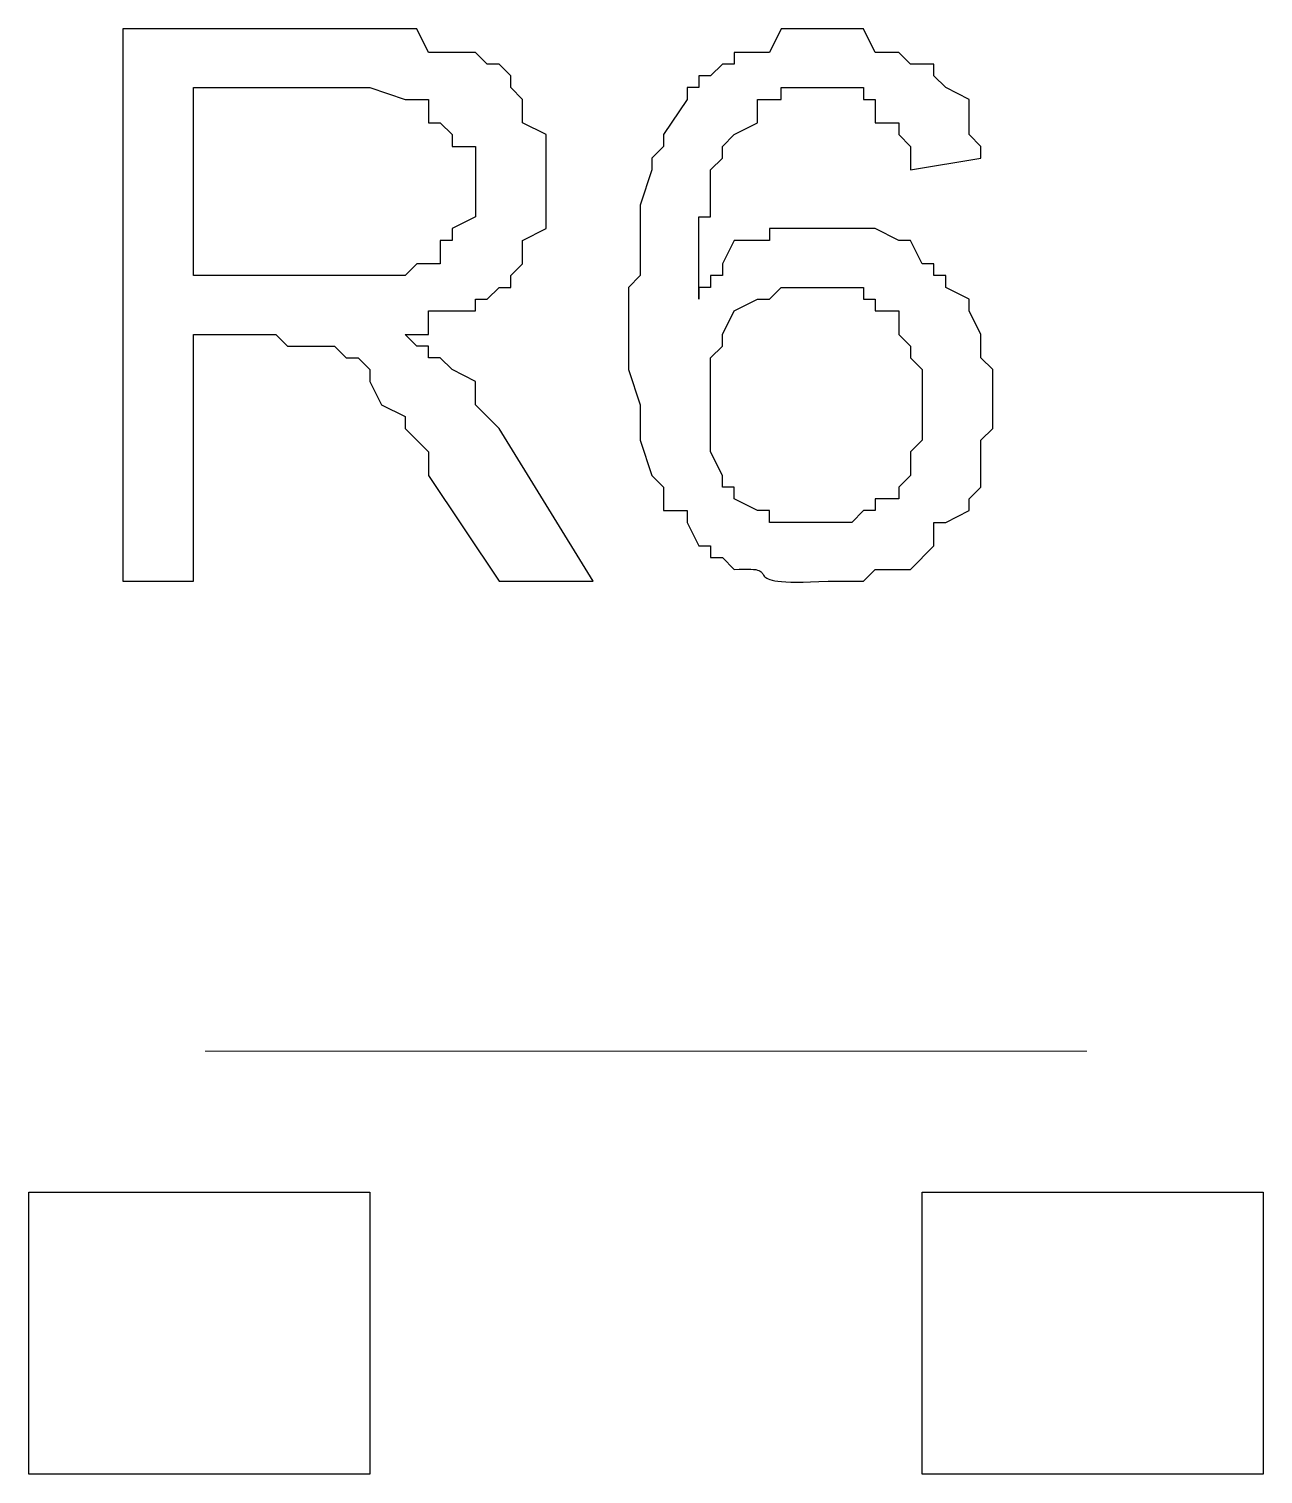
# Model space of a CAD drawing. Header units: millimetres. Extents: x -3 to 153, y 27 to 116.
# Drawn here: x 111.857 to 114.08, y 77.515 to 80.118 of the extents above; entities that cross this region are included whole.
import ezdxf

# ---------------------------------------------------------------- set-up
doc = ezdxf.new("R2010")
doc.units = ezdxf.units.MM
doc.header["$MEASUREMENT"] = 0
doc.layers.add('layer 1', color=7, linetype='Continuous')

msp = doc.modelspace()

# ---------------------------------------------------------------- linework, layer by layer
at = {"layer": 'layer 1', "color": 0}
for points, knots in [([(112.0265, 79.1234), (112.0265, 79.1234), (112.0265, 80.1182), (112.0265, 80.1182), (112.0265, 80.1182), (112.0265, 80.1182), (112.5557, 80.1182), (112.5557, 80.1182), (112.5557, 80.1182), (112.5557, 80.1182), (112.5769, 80.0759), (112.5769, 80.0759), (112.5769, 80.0759), (112.5769, 80.0759), (112.6615, 80.0759), (112.6615, 80.0759), (112.6615, 80.0759), (112.6615, 80.0759), (112.6827, 80.0547), (112.6827, 80.0547), (112.6827, 80.0547), (112.6827, 80.0547), (112.7039, 80.0547), (112.7039, 80.0547), (112.7039, 80.0547), (112.7039, 80.0547), (112.725, 80.0335), (112.725, 80.0335), (112.725, 80.0335), (112.725, 80.0335), (112.725, 80.0124), (112.725, 80.0124), (112.725, 80.0124), (112.725, 80.0124), (112.7462, 79.9912), (112.7462, 79.9912), (112.7462, 79.9912), (112.7462, 79.9912), (112.7462, 79.9489), (112.7462, 79.9489), (112.7462, 79.9489), (112.7462, 79.9489), (112.7885, 79.9277), (112.7885, 79.9277), (112.7885, 79.9277), (112.7885, 79.9277), (112.7885, 79.7584), (112.7885, 79.7584), (112.7885, 79.7584), (112.7885, 79.7584), (112.7462, 79.7372), (112.7462, 79.7372), (112.7462, 79.7372), (112.7462, 79.7372), (112.7462, 79.6949), (112.7462, 79.6949), (112.7462, 79.6949), (112.7462, 79.6949), (112.725, 79.6737), (112.725, 79.6737), (112.725, 79.6737), (112.725, 79.6737), (112.725, 79.6525), (112.725, 79.6525), (112.725, 79.6525), (112.725, 79.6525), (112.7039, 79.6525), (112.7039, 79.6525), (112.7039, 79.6525), (112.7039, 79.6525), (112.6827, 79.6314), (112.6827, 79.6314), (112.6827, 79.6314), (112.6827, 79.6314), (112.6615, 79.6314), (112.6615, 79.6314), (112.6615, 79.6314), (112.6615, 79.6314), (112.6615, 79.6102), (112.6615, 79.6102), (112.6615, 79.6102), (112.6615, 79.6102), (112.5769, 79.6102), (112.5769, 79.6102), (112.5769, 79.6102), (112.5769, 79.6102), (112.5769, 79.5679), (112.5769, 79.5679), (112.5769, 79.5679), (112.5769, 79.5679), (112.5345, 79.5679), (112.5345, 79.5679), (112.5345, 79.5679), (112.5345, 79.5679), (112.5557, 79.5467), (112.5557, 79.5467), (112.5557, 79.5467), (112.5557, 79.5467), (112.5769, 79.5467), (112.5769, 79.5467), (112.5769, 79.5467), (112.5769, 79.5467), (112.5769, 79.5255), (112.5769, 79.5255), (112.5769, 79.5255), (112.5769, 79.5255), (112.598, 79.5255), (112.598, 79.5255), (112.598, 79.5255), (112.598, 79.5255), (112.6192, 79.5044), (112.6192, 79.5044), (112.6192, 79.5044), (112.6192, 79.5044), (112.6615, 79.4832), (112.6615, 79.4832), (112.6615, 79.4832), (112.6615, 79.4832), (112.6615, 79.4409), (112.6615, 79.4409), (112.6615, 79.4409), (112.6615, 79.4409), (112.7039, 79.3985), (112.7039, 79.3985), (112.7039, 79.3985), (112.7039, 79.3985), (112.8732, 79.1234), (112.8732, 79.1234), (112.8732, 79.1234), (112.8732, 79.1234), (112.7039, 79.1234), (112.7039, 79.1234), (112.7039, 79.1234), (112.7039, 79.1234), (112.5769, 79.3139), (112.5769, 79.3139), (112.5769, 79.3139), (112.5769, 79.3139), (112.5769, 79.3562), (112.5769, 79.3562), (112.5769, 79.3562), (112.5769, 79.3562), (112.5557, 79.3774), (112.5557, 79.3774), (112.5557, 79.3774), (112.5557, 79.3774), (112.5345, 79.3985), (112.5345, 79.3985), (112.5345, 79.3985), (112.5345, 79.3985), (112.5345, 79.4197), (112.5345, 79.4197), (112.5345, 79.4197), (112.5345, 79.4197), (112.4922, 79.4409), (112.4922, 79.4409), (112.4922, 79.4409), (112.4922, 79.4409), (112.471, 79.4832), (112.471, 79.4832), (112.471, 79.4832), (112.471, 79.4832), (112.471, 79.5044), (112.471, 79.5044), (112.471, 79.5044), (112.471, 79.5044), (112.4499, 79.5255), (112.4499, 79.5255), (112.4499, 79.5255), (112.4499, 79.5255), (112.4287, 79.5255), (112.4287, 79.5255), (112.4287, 79.5255), (112.4287, 79.5255), (112.4075, 79.5467), (112.4075, 79.5467), (112.4075, 79.5467), (112.4075, 79.5467), (112.3229, 79.5467), (112.3229, 79.5467), (112.3229, 79.5467), (112.3229, 79.5467), (112.3017, 79.5679), (112.3017, 79.5679), (112.3017, 79.5679), (112.3017, 79.5679), (112.1535, 79.5679), (112.1535, 79.5679), (112.1535, 79.5679), (112.1535, 79.5679), (112.1535, 79.1234), (112.1535, 79.1234), (112.1535, 79.1234), (112.1535, 79.1234), (112.0265, 79.1234), (112.0265, 79.1234)], [0, 0, 0, 0, 0.02, 0.02, 0.02, 0.02, 0.04, 0.04, 0.04, 0.04, 0.06, 0.06, 0.06, 0.06, 0.08, 0.08, 0.08, 0.08, 0.1, 0.1, 0.1, 0.1, 0.12, 0.12, 0.12, 0.12, 0.14, 0.14, 0.14, 0.14, 0.16, 0.16, 0.16, 0.16, 0.18, 0.18, 0.18, 0.18, 0.2, 0.2, 0.2, 0.2, 0.22, 0.22, 0.22, 0.22, 0.24, 0.24, 0.24, 0.24, 0.26, 0.26, 0.26, 0.26, 0.28, 0.28, 0.28, 0.28, 0.3, 0.3, 0.3, 0.3, 0.32, 0.32, 0.32, 0.32, 0.34, 0.34, 0.34, 0.34, 0.36, 0.36, 0.36, 0.36, 0.38, 0.38, 0.38, 0.38, 0.4, 0.4, 0.4, 0.4, 0.42, 0.42, 0.42, 0.42, 0.44, 0.44, 0.44, 0.44, 0.46, 0.46, 0.46, 0.46, 0.48, 0.48, 0.48, 0.48, 0.5, 0.5, 0.5, 0.5, 0.52, 0.52, 0.52, 0.52, 0.54, 0.54, 0.54, 0.54, 0.56, 0.56, 0.56, 0.56, 0.58, 0.58, 0.58, 0.58, 0.6, 0.6, 0.6, 0.6, 0.62, 0.62, 0.62, 0.62, 0.64, 0.64, 0.64, 0.64, 0.66, 0.66, 0.66, 0.66, 0.68, 0.68, 0.68, 0.68, 0.7, 0.7, 0.7, 0.7, 0.72, 0.72, 0.72, 0.72, 0.74, 0.74, 0.74, 0.74, 0.76, 0.76, 0.76, 0.76, 0.78, 0.78, 0.78, 0.78, 0.8, 0.8, 0.8, 0.8, 0.82, 0.82, 0.82, 0.82, 0.84, 0.84, 0.84, 0.84, 0.86, 0.86, 0.86, 0.86, 0.88, 0.88, 0.88, 0.88, 0.9, 0.9, 0.9, 0.9, 0.92, 0.92, 0.92, 0.92, 0.94, 0.94, 0.94, 0.94, 0.96, 0.96, 0.96, 0.96, 1, 1, 1, 1]), ([(113.5717, 79.8854), (113.5717, 79.8854), (113.4447, 79.8642), (113.4447, 79.8642), (113.4447, 79.8642), (113.4447, 79.8642), (113.4447, 79.9065), (113.4447, 79.9065), (113.4447, 79.9065), (113.4447, 79.9065), (113.4235, 79.9277), (113.4235, 79.9277), (113.4235, 79.9277), (113.4235, 79.9277), (113.4235, 79.9489), (113.4235, 79.9489), (113.4235, 79.9489), (113.4235, 79.9489), (113.3812, 79.9489), (113.3812, 79.9489), (113.3812, 79.9489), (113.3812, 79.9489), (113.3812, 79.9912), (113.3812, 79.9912), (113.3812, 79.9912), (113.3812, 79.9912), (113.36, 79.9912), (113.36, 79.9912), (113.36, 79.9912), (113.36, 79.9912), (113.36, 80.0124), (113.36, 80.0124), (113.36, 80.0124), (113.36, 80.0124), (113.2119, 80.0124), (113.2119, 80.0124), (113.2119, 80.0124), (113.2119, 80.0124), (113.2119, 79.9912), (113.2119, 79.9912), (113.2119, 79.9912), (113.2119, 79.9912), (113.1695, 79.9912), (113.1695, 79.9912), (113.1695, 79.9912), (113.1695, 79.9912), (113.1695, 79.9489), (113.1695, 79.9489), (113.1695, 79.9489), (113.1695, 79.9489), (113.1272, 79.9277), (113.1272, 79.9277), (113.1272, 79.9277), (113.1272, 79.9277), (113.106, 79.9065), (113.106, 79.9065), (113.106, 79.9065), (113.106, 79.9065), (113.106, 79.8854), (113.106, 79.8854), (113.106, 79.8854), (113.106, 79.8854), (113.0849, 79.8642), (113.0849, 79.8642), (113.0849, 79.8642), (113.0849, 79.8642), (113.0849, 79.7795), (113.0849, 79.7795), (113.0849, 79.7795), (113.0849, 79.7795), (113.0637, 79.7795), (113.0637, 79.7795), (113.0637, 79.7795), (113.0637, 79.7795), (113.0637, 79.6314), (113.0637, 79.6314), (113.0637, 79.6314), (113.0637, 79.6314), (113.0637, 79.6525), (113.0637, 79.6525), (113.0637, 79.6525), (113.0637, 79.6525), (113.0849, 79.6525), (113.0849, 79.6525), (113.0849, 79.6525), (113.0849, 79.6525), (113.0849, 79.6737), (113.0849, 79.6737), (113.0849, 79.6737), (113.0849, 79.6737), (113.106, 79.6737), (113.106, 79.6737), (113.106, 79.6737), (113.106, 79.6737), (113.106, 79.6949), (113.106, 79.6949), (113.106, 79.6949), (113.106, 79.6949), (113.1272, 79.7372), (113.1272, 79.7372), (113.1272, 79.7372), (113.1272, 79.7372), (113.1907, 79.7372), (113.1907, 79.7372), (113.1907, 79.7372), (113.1907, 79.7372), (113.1907, 79.7584), (113.1907, 79.7584), (113.1907, 79.7584), (113.1907, 79.7584), (113.3812, 79.7584), (113.3812, 79.7584), (113.3812, 79.7584), (113.3812, 79.7584), (113.4235, 79.7372), (113.4235, 79.7372), (113.4235, 79.7372), (113.4235, 79.7372), (113.4447, 79.7372), (113.4447, 79.7372), (113.4447, 79.7372), (113.4447, 79.7372), (113.4659, 79.6949), (113.4659, 79.6949), (113.4659, 79.6949), (113.4659, 79.6949), (113.487, 79.6949), (113.487, 79.6949), (113.487, 79.6949), (113.487, 79.6949), (113.487, 79.6737), (113.487, 79.6737), (113.487, 79.6737), (113.487, 79.6737), (113.5082, 79.6737), (113.5082, 79.6737), (113.5082, 79.6737), (113.5082, 79.6737), (113.5082, 79.6525), (113.5082, 79.6525), (113.5082, 79.6525), (113.5082, 79.6525), (113.5505, 79.6314), (113.5505, 79.6314), (113.5505, 79.6314), (113.5505, 79.6314), (113.5505, 79.6102), (113.5505, 79.6102), (113.5505, 79.6102), (113.5505, 79.6102), (113.5717, 79.5679), (113.5717, 79.5679), (113.5717, 79.5679), (113.5717, 79.5679), (113.5717, 79.5255), (113.5717, 79.5255), (113.5717, 79.5255), (113.5717, 79.5255), (113.5929, 79.5044), (113.5929, 79.5044), (113.5929, 79.5044), (113.5929, 79.5044), (113.5929, 79.3985), (113.5929, 79.3985), (113.5929, 79.3985), (113.5929, 79.3985), (113.5717, 79.3774), (113.5717, 79.3774), (113.5717, 79.3774), (113.5717, 79.3774), (113.5717, 79.2927), (113.5717, 79.2927), (113.5717, 79.2927), (113.5717, 79.2927), (113.5505, 79.2715), (113.5505, 79.2715), (113.5505, 79.2715), (113.5505, 79.2715), (113.5505, 79.2504), (113.5505, 79.2504), (113.5505, 79.2504), (113.5505, 79.2504), (113.5082, 79.2292), (113.5082, 79.2292), (113.5082, 79.2292), (113.5082, 79.2292), (113.487, 79.2292), (113.487, 79.2292), (113.487, 79.2292), (113.487, 79.2292), (113.487, 79.1869), (113.487, 79.1869), (113.487, 79.1869), (113.487, 79.1869), (113.4447, 79.1445), (113.4447, 79.1445), (113.4447, 79.1445), (113.4447, 79.1445), (113.3812, 79.1445), (113.3812, 79.1445), (113.3812, 79.1445), (113.3812, 79.1445), (113.36, 79.1234), (113.36, 79.1234), (113.36, 79.1234), (113.36, 79.1234), (113.2965, 79.1234), (113.2965, 79.1234), (113.2965, 79.1234), (113.1096, 79.1131), (113.2327, 79.1509), (113.1272, 79.1445), (113.1272, 79.1445), (113.1272, 79.1445), (113.106, 79.1657), (113.106, 79.1657), (113.106, 79.1657), (113.106, 79.1657), (113.0849, 79.1657), (113.0849, 79.1657), (113.0849, 79.1657), (113.0849, 79.1657), (113.0849, 79.1869), (113.0849, 79.1869), (113.0849, 79.1869), (113.0849, 79.1869), (113.0637, 79.1869), (113.0637, 79.1869), (113.0637, 79.1869), (113.0637, 79.1869), (113.0425, 79.2292), (113.0425, 79.2292), (113.0425, 79.2292), (113.0425, 79.2292), (113.0425, 79.2504), (113.0425, 79.2504), (113.0425, 79.2504), (113.0425, 79.2504), (113.0002, 79.2504), (113.0002, 79.2504), (113.0002, 79.2504), (113.0002, 79.2504), (113.0002, 79.2927), (113.0002, 79.2927), (113.0002, 79.2927), (113.0002, 79.2927), (112.979, 79.3139), (112.979, 79.3139), (112.979, 79.3139), (112.979, 79.3139), (112.9579, 79.3774), (112.9579, 79.3774), (112.9579, 79.3774), (112.9579, 79.3774), (112.9579, 79.4409), (112.9579, 79.4409), (112.9579, 79.4409), (112.9579, 79.4409), (112.9367, 79.5044), (112.9367, 79.5044), (112.9367, 79.5044), (112.9367, 79.5044), (112.9367, 79.6525), (112.9367, 79.6525), (112.9367, 79.6525), (112.9367, 79.6525), (112.9579, 79.6737), (112.9579, 79.6737), (112.9579, 79.6737), (112.9579, 79.6737), (112.9579, 79.8007), (112.9579, 79.8007), (112.9579, 79.8007), (112.9579, 79.8007), (112.979, 79.8642), (112.979, 79.8642), (112.979, 79.8642), (112.979, 79.8642), (112.979, 79.8854), (112.979, 79.8854), (112.979, 79.8854), (112.979, 79.8854), (113.0002, 79.9065), (113.0002, 79.9065), (113.0002, 79.9065), (113.0002, 79.9065), (113.0002, 79.9277), (113.0002, 79.9277), (113.0002, 79.9277), (113.0002, 79.9277), (113.0425, 79.9912), (113.0425, 79.9912), (113.0425, 79.9912), (113.0425, 79.9912), (113.0425, 80.0124), (113.0425, 80.0124), (113.0425, 80.0124), (113.0425, 80.0124), (113.0637, 80.0124), (113.0637, 80.0124), (113.0637, 80.0124), (113.0637, 80.0124), (113.0637, 80.0335), (113.0637, 80.0335), (113.0637, 80.0335), (113.0637, 80.0335), (113.0849, 80.0335), (113.0849, 80.0335), (113.0849, 80.0335), (113.0849, 80.0335), (113.106, 80.0547), (113.106, 80.0547), (113.106, 80.0547), (113.106, 80.0547), (113.1272, 80.0547), (113.1272, 80.0547), (113.1272, 80.0547), (113.1272, 80.0547), (113.1272, 80.0759), (113.1272, 80.0759), (113.1272, 80.0759), (113.1272, 80.0759), (113.1907, 80.0759), (113.1907, 80.0759), (113.1907, 80.0759), (113.1907, 80.0759), (113.2119, 80.1182), (113.2119, 80.1182), (113.2119, 80.1182), (113.2119, 80.1182), (113.36, 80.1182), (113.36, 80.1182), (113.36, 80.1182), (113.36, 80.1182), (113.3812, 80.0759), (113.3812, 80.0759), (113.3812, 80.0759), (113.3812, 80.0759), (113.4235, 80.0759), (113.4235, 80.0759), (113.4235, 80.0759), (113.4235, 80.0759), (113.4447, 80.0547), (113.4447, 80.0547), (113.4447, 80.0547), (113.4447, 80.0547), (113.487, 80.0547), (113.487, 80.0547), (113.487, 80.0547), (113.487, 80.0547), (113.487, 80.0335), (113.487, 80.0335), (113.487, 80.0335), (113.487, 80.0335), (113.5082, 80.0124), (113.5082, 80.0124), (113.5082, 80.0124), (113.5082, 80.0124), (113.5505, 79.9912), (113.5505, 79.9912), (113.5505, 79.9912), (113.5505, 79.9912), (113.5505, 79.9277), (113.5505, 79.9277), (113.5505, 79.9277), (113.5505, 79.9277), (113.5717, 79.9065), (113.5717, 79.9065), (113.5717, 79.9065), (113.5717, 79.9065), (113.5717, 79.8854), (113.5717, 79.8854)], [0, 0, 0, 0, 0.010638, 0.010638, 0.010638, 0.010638, 0.021277, 0.021277, 0.021277, 0.021277, 0.031915, 0.031915, 0.031915, 0.031915, 0.042553, 0.042553, 0.042553, 0.042553, 0.053191, 0.053191, 0.053191, 0.053191, 0.06383, 0.06383, 0.06383, 0.06383, 0.074468, 0.074468, 0.074468, 0.074468, 0.085106, 0.085106, 0.085106, 0.085106, 0.095745, 0.095745, 0.095745, 0.095745, 0.106383, 0.106383, 0.106383, 0.106383, 0.117021, 0.117021, 0.117021, 0.117021, 0.12766, 0.12766, 0.12766, 0.12766, 0.138298, 0.138298, 0.138298, 0.138298, 0.148936, 0.148936, 0.148936, 0.148936, 0.159574, 0.159574, 0.159574, 0.159574, 0.170213, 0.170213, 0.170213, 0.170213, 0.180851, 0.180851, 0.180851, 0.180851, 0.191489, 0.191489, 0.191489, 0.191489, 0.202128, 0.202128, 0.202128, 0.202128, 0.212766, 0.212766, 0.212766, 0.212766, 0.223404, 0.223404, 0.223404, 0.223404, 0.234043, 0.234043, 0.234043, 0.234043, 0.244681, 0.244681, 0.244681, 0.244681, 0.255319, 0.255319, 0.255319, 0.255319, 0.265957, 0.265957, 0.265957, 0.265957, 0.276596, 0.276596, 0.276596, 0.276596, 0.287234, 0.287234, 0.287234, 0.287234, 0.297872, 0.297872, 0.297872, 0.297872, 0.308511, 0.308511, 0.308511, 0.308511, 0.319149, 0.319149, 0.319149, 0.319149, 0.329787, 0.329787, 0.329787, 0.329787, 0.340426, 0.340426, 0.340426, 0.340426, 0.351064, 0.351064, 0.351064, 0.351064, 0.361702, 0.361702, 0.361702, 0.361702, 0.37234, 0.37234, 0.37234, 0.37234, 0.382979, 0.382979, 0.382979, 0.382979, 0.393617, 0.393617, 0.393617, 0.393617, 0.404255, 0.404255, 0.404255, 0.404255, 0.414894, 0.414894, 0.414894, 0.414894, 0.425532, 0.425532, 0.425532, 0.425532, 0.43617, 0.43617, 0.43617, 0.43617, 0.446809, 0.446809, 0.446809, 0.446809, 0.457447, 0.457447, 0.457447, 0.457447, 0.468085, 0.468085, 0.468085, 0.468085, 0.478723, 0.478723, 0.478723, 0.478723, 0.489362, 0.489362, 0.489362, 0.489362, 0.5, 0.5, 0.5, 0.5, 0.510638, 0.510638, 0.510638, 0.510638, 0.521277, 0.521277, 0.521277, 0.521277, 0.531915, 0.531915, 0.531915, 0.531915, 0.542553, 0.542553, 0.542553, 0.542553, 0.553191, 0.553191, 0.553191, 0.553191, 0.56383, 0.56383, 0.56383, 0.56383, 0.574468, 0.574468, 0.574468, 0.574468, 0.585106, 0.585106, 0.585106, 0.585106, 0.595745, 0.595745, 0.595745, 0.595745, 0.606383, 0.606383, 0.606383, 0.606383, 0.617021, 0.617021, 0.617021, 0.617021, 0.62766, 0.62766, 0.62766, 0.62766, 0.638298, 0.638298, 0.638298, 0.638298, 0.648936, 0.648936, 0.648936, 0.648936, 0.659574, 0.659574, 0.659574, 0.659574, 0.670213, 0.670213, 0.670213, 0.670213, 0.680851, 0.680851, 0.680851, 0.680851, 0.691489, 0.691489, 0.691489, 0.691489, 0.702128, 0.702128, 0.702128, 0.702128, 0.712766, 0.712766, 0.712766, 0.712766, 0.723404, 0.723404, 0.723404, 0.723404, 0.734043, 0.734043, 0.734043, 0.734043, 0.744681, 0.744681, 0.744681, 0.744681, 0.755319, 0.755319, 0.755319, 0.755319, 0.765957, 0.765957, 0.765957, 0.765957, 0.776596, 0.776596, 0.776596, 0.776596, 0.787234, 0.787234, 0.787234, 0.787234, 0.797872, 0.797872, 0.797872, 0.797872, 0.808511, 0.808511, 0.808511, 0.808511, 0.819149, 0.819149, 0.819149, 0.819149, 0.829787, 0.829787, 0.829787, 0.829787, 0.840426, 0.840426, 0.840426, 0.840426, 0.851064, 0.851064, 0.851064, 0.851064, 0.861702, 0.861702, 0.861702, 0.861702, 0.87234, 0.87234, 0.87234, 0.87234, 0.882979, 0.882979, 0.882979, 0.882979, 0.893617, 0.893617, 0.893617, 0.893617, 0.904255, 0.904255, 0.904255, 0.904255, 0.914894, 0.914894, 0.914894, 0.914894, 0.925532, 0.925532, 0.925532, 0.925532, 0.93617, 0.93617, 0.93617, 0.93617, 0.946809, 0.946809, 0.946809, 0.946809, 0.957447, 0.957447, 0.957447, 0.957447, 0.968085, 0.968085, 0.968085, 0.968085, 0.978723, 0.978723, 0.978723, 0.978723, 1, 1, 1, 1]), ([(112.1535, 79.6737), (112.1535, 79.6737), (112.5345, 79.6737), (112.5345, 79.6737), (112.5345, 79.6737), (112.5345, 79.6737), (112.5557, 79.6949), (112.5557, 79.6949), (112.5557, 79.6949), (112.5557, 79.6949), (112.598, 79.6949), (112.598, 79.6949), (112.598, 79.6949), (112.598, 79.6949), (112.598, 79.7372), (112.598, 79.7372), (112.598, 79.7372), (112.598, 79.7372), (112.6192, 79.7372), (112.6192, 79.7372), (112.6192, 79.7372), (112.6192, 79.7372), (112.6192, 79.7584), (112.6192, 79.7584), (112.6192, 79.7584), (112.6192, 79.7584), (112.6615, 79.7795), (112.6615, 79.7795), (112.6615, 79.7795), (112.6615, 79.7795), (112.6615, 79.9065), (112.6615, 79.9065), (112.6615, 79.9065), (112.6615, 79.9065), (112.6192, 79.9065), (112.6192, 79.9065), (112.6192, 79.9065), (112.6192, 79.9065), (112.6192, 79.9277), (112.6192, 79.9277), (112.6192, 79.9277), (112.6192, 79.9277), (112.598, 79.9489), (112.598, 79.9489), (112.598, 79.9489), (112.598, 79.9489), (112.5769, 79.9489), (112.5769, 79.9489), (112.5769, 79.9489), (112.5769, 79.9489), (112.5769, 79.9912), (112.5769, 79.9912), (112.5769, 79.9912), (112.5769, 79.9912), (112.5345, 79.9912), (112.5345, 79.9912), (112.5345, 79.9912), (112.5345, 79.9912), (112.471, 80.0124), (112.471, 80.0124), (112.471, 80.0124), (112.471, 80.0124), (112.1535, 80.0124), (112.1535, 80.0124), (112.1535, 80.0124), (112.1535, 80.0124), (112.1535, 79.6737), (112.1535, 79.6737)], [0, 0, 0, 0, 0.055556, 0.055556, 0.055556, 0.055556, 0.111111, 0.111111, 0.111111, 0.111111, 0.166667, 0.166667, 0.166667, 0.166667, 0.222222, 0.222222, 0.222222, 0.222222, 0.277778, 0.277778, 0.277778, 0.277778, 0.333333, 0.333333, 0.333333, 0.333333, 0.388889, 0.388889, 0.388889, 0.388889, 0.444444, 0.444444, 0.444444, 0.444444, 0.5, 0.5, 0.5, 0.5, 0.555556, 0.555556, 0.555556, 0.555556, 0.611111, 0.611111, 0.611111, 0.611111, 0.666667, 0.666667, 0.666667, 0.666667, 0.722222, 0.722222, 0.722222, 0.722222, 0.777778, 0.777778, 0.777778, 0.777778, 0.833333, 0.833333, 0.833333, 0.833333, 0.888889, 0.888889, 0.888889, 0.888889, 1, 1, 1, 1]), ([(113.0849, 79.4409), (113.0849, 79.4409), (113.0849, 79.3562), (113.0849, 79.3562), (113.0849, 79.3562), (113.0849, 79.3562), (113.106, 79.3139), (113.106, 79.3139), (113.106, 79.3139), (113.106, 79.3139), (113.106, 79.2927), (113.106, 79.2927), (113.106, 79.2927), (113.106, 79.2927), (113.1272, 79.2927), (113.1272, 79.2927), (113.1272, 79.2927), (113.1272, 79.2927), (113.1272, 79.2715), (113.1272, 79.2715), (113.1272, 79.2715), (113.1272, 79.2715), (113.1695, 79.2504), (113.1695, 79.2504), (113.1695, 79.2504), (113.1695, 79.2504), (113.1907, 79.2504), (113.1907, 79.2504), (113.1907, 79.2504), (113.1907, 79.2504), (113.1907, 79.2292), (113.1907, 79.2292), (113.1907, 79.2292), (113.1907, 79.2292), (113.3389, 79.2292), (113.3389, 79.2292), (113.3389, 79.2292), (113.3389, 79.2292), (113.36, 79.2504), (113.36, 79.2504), (113.36, 79.2504), (113.36, 79.2504), (113.3812, 79.2504), (113.3812, 79.2504), (113.3812, 79.2504), (113.3812, 79.2504), (113.3812, 79.2715), (113.3812, 79.2715), (113.3812, 79.2715), (113.3812, 79.2715), (113.4235, 79.2715), (113.4235, 79.2715), (113.4235, 79.2715), (113.4235, 79.2715), (113.4235, 79.2927), (113.4235, 79.2927), (113.4235, 79.2927), (113.4235, 79.2927), (113.4447, 79.3139), (113.4447, 79.3139), (113.4447, 79.3139), (113.4447, 79.3139), (113.4447, 79.3562), (113.4447, 79.3562), (113.4447, 79.3562), (113.4447, 79.3562), (113.4659, 79.3774), (113.4659, 79.3774), (113.4659, 79.3774), (113.4659, 79.3774), (113.4659, 79.5044), (113.4659, 79.5044), (113.4659, 79.5044), (113.4659, 79.5044), (113.4447, 79.5255), (113.4447, 79.5255), (113.4447, 79.5255), (113.4447, 79.5255), (113.4447, 79.5467), (113.4447, 79.5467), (113.4447, 79.5467), (113.4447, 79.5467), (113.4235, 79.5679), (113.4235, 79.5679), (113.4235, 79.5679), (113.4235, 79.5679), (113.4235, 79.6102), (113.4235, 79.6102), (113.4235, 79.6102), (113.4235, 79.6102), (113.3812, 79.6102), (113.3812, 79.6102), (113.3812, 79.6102), (113.3812, 79.6102), (113.3812, 79.6314), (113.3812, 79.6314), (113.3812, 79.6314), (113.3812, 79.6314), (113.36, 79.6314), (113.36, 79.6314), (113.36, 79.6314), (113.36, 79.6314), (113.36, 79.6525), (113.36, 79.6525), (113.36, 79.6525), (113.36, 79.6525), (113.2119, 79.6525), (113.2119, 79.6525), (113.2119, 79.6525), (113.2119, 79.6525), (113.1907, 79.6314), (113.1907, 79.6314), (113.1907, 79.6314), (113.1907, 79.6314), (113.1695, 79.6314), (113.1695, 79.6314), (113.1695, 79.6314), (113.1695, 79.6314), (113.1272, 79.6102), (113.1272, 79.6102), (113.1272, 79.6102), (113.1272, 79.6102), (113.106, 79.5679), (113.106, 79.5679), (113.106, 79.5679), (113.106, 79.5679), (113.106, 79.5467), (113.106, 79.5467), (113.106, 79.5467), (113.106, 79.5467), (113.0849, 79.5255), (113.0849, 79.5255), (113.0849, 79.5255), (113.0849, 79.5255), (113.0849, 79.4409), (113.0849, 79.4409)], [0, 0, 0, 0, 0.028571, 0.028571, 0.028571, 0.028571, 0.057143, 0.057143, 0.057143, 0.057143, 0.085714, 0.085714, 0.085714, 0.085714, 0.114286, 0.114286, 0.114286, 0.114286, 0.142857, 0.142857, 0.142857, 0.142857, 0.171429, 0.171429, 0.171429, 0.171429, 0.2, 0.2, 0.2, 0.2, 0.228571, 0.228571, 0.228571, 0.228571, 0.257143, 0.257143, 0.257143, 0.257143, 0.285714, 0.285714, 0.285714, 0.285714, 0.314286, 0.314286, 0.314286, 0.314286, 0.342857, 0.342857, 0.342857, 0.342857, 0.371429, 0.371429, 0.371429, 0.371429, 0.4, 0.4, 0.4, 0.4, 0.428571, 0.428571, 0.428571, 0.428571, 0.457143, 0.457143, 0.457143, 0.457143, 0.485714, 0.485714, 0.485714, 0.485714, 0.514286, 0.514286, 0.514286, 0.514286, 0.542857, 0.542857, 0.542857, 0.542857, 0.571429, 0.571429, 0.571429, 0.571429, 0.6, 0.6, 0.6, 0.6, 0.628571, 0.628571, 0.628571, 0.628571, 0.657143, 0.657143, 0.657143, 0.657143, 0.685714, 0.685714, 0.685714, 0.685714, 0.714286, 0.714286, 0.714286, 0.714286, 0.742857, 0.742857, 0.742857, 0.742857, 0.771429, 0.771429, 0.771429, 0.771429, 0.8, 0.8, 0.8, 0.8, 0.828571, 0.828571, 0.828571, 0.828571, 0.857143, 0.857143, 0.857143, 0.857143, 0.885714, 0.885714, 0.885714, 0.885714, 0.914286, 0.914286, 0.914286, 0.914286, 0.942857, 0.942857, 0.942857, 0.942857, 1, 1, 1, 1]), ([(111.8572, 78.0227), (111.8572, 78.0227), (111.8572, 77.5147), (111.8572, 77.5147), (111.8572, 77.5147), (111.8572, 77.5147), (112.471, 77.5147), (112.471, 77.5147), (112.471, 77.5147), (112.471, 77.5147), (112.471, 78.0227), (112.471, 78.0227), (112.471, 78.0227), (112.471, 78.0227), (111.8572, 78.0227), (111.8572, 78.0227)], [0, 0, 0, 0, 0.2, 0.2, 0.2, 0.2, 0.4, 0.4, 0.4, 0.4, 0.6, 0.6, 0.6, 0.6, 1, 1, 1, 1]), ([(113.4659, 78.0227), (113.4659, 78.0227), (113.4659, 77.5147), (113.4659, 77.5147), (113.4659, 77.5147), (113.4659, 77.5147), (114.0797, 77.5147), (114.0797, 77.5147), (114.0797, 77.5147), (114.0797, 77.5147), (114.0797, 78.0227), (114.0797, 78.0227), (114.0797, 78.0227), (114.0797, 78.0227), (113.4659, 78.0227), (113.4659, 78.0227)], [0, 0, 0, 0, 0.2, 0.2, 0.2, 0.2, 0.4, 0.4, 0.4, 0.4, 0.6, 0.6, 0.6, 0.6, 1, 1, 1, 1])]:
    msp.add_open_spline(points, degree=3, knots=knots, dxfattribs=at)
at = {"layer": 'layer 1', "color": 0, "lineweight": 20}
msp.add_open_spline([(112.1747, 78.2767), (112.1747, 78.2767), (113.7622, 78.2767), (113.7622, 78.2767)], degree=3, dxfattribs=at)

doc.saveas('drawing.dxf')
